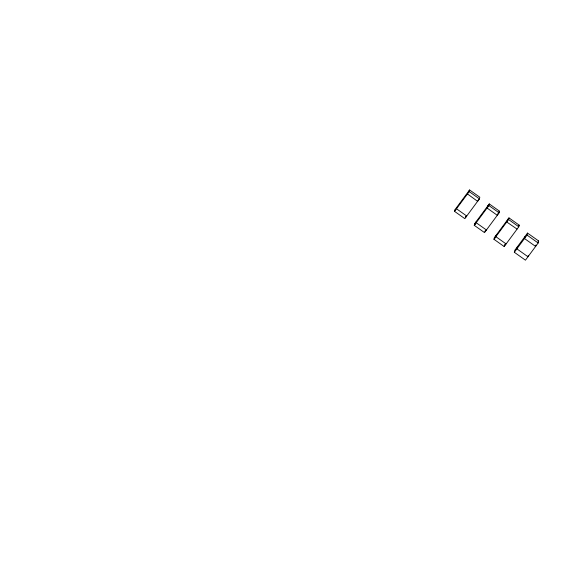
<?xml version="1.0" encoding="UTF-8"?>
<svg xmlns="http://www.w3.org/2000/svg" width="567" height="567" viewBox="0 0 567 567"><rect width="100%" height="100%" fill="white"/><g stroke="black" fill="none" stroke-linecap="round" stroke-linejoin="round"><path stroke-width="0.85" d="M454.564 211.378L454.954 209.747L469.582 189.973L479.824 197.231L479.427 198.861L464.805 218.635L454.564 211.378L469.185 191.603L469.582 189.973M455.06 210.577L455.372 209.308M456.435 208.727L466.676 215.984L465.301 217.834L465.606 216.566M467.399 193.9L477.598 201.335L479.016 199.3M468.774 192.043L469.079 190.774M474.253 225.333L474.65 223.703L489.271 203.929L499.513 211.186L499.116 212.823L484.494 232.59L474.253 225.333L488.882 205.566L489.271 203.929M476.478 221.229L474.756 224.539L476.124 222.682L486.366 229.94L484.998 231.797L485.302 230.528M487.443 206.402L488.775 204.73L487.053 208.032L497.294 215.29L499.01 211.987L498.102 213.227M493.949 239.295L494.346 237.658L508.968 217.891L519.209 225.149L518.812 226.779L504.191 246.553L493.949 239.295L508.571 219.521L508.968 217.891M496.168 235.192L494.452 238.494L495.82 236.637L506.062 243.895M507.139 220.357L508.464 218.685L506.742 221.995L517.026 229.068M504.191 246.553L504.58 244.916M504.687 245.752L504.999 244.483M514.326 252.287L514.815 250.274L527.523 233.087L538.65 240.968L538.161 242.988L525.453 260.175L514.326 252.287L527.034 235.099L527.523 233.087M517.352 246.836L516.863 248.849L527.99 256.738L528.338 255.313M524.978 236.524L524.489 238.537L535.617 246.425L535.964 245.001M498.599 212.427L499.513 211.186M518.295 226.382L519.209 225.149M537.636 242.343L538.65 240.968M469.185 191.603L479.427 198.861M488.882 205.566L499.116 212.823M508.571 219.521L518.812 226.779M527.034 235.099L538.161 242.988"/></g></svg>
